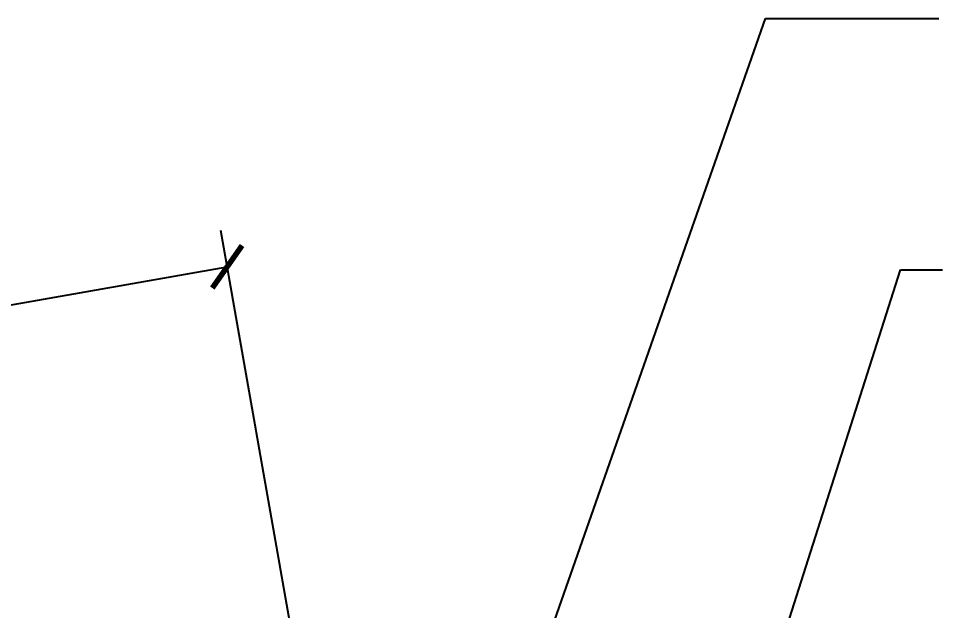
# Model space of a CAD drawing. Header units: inches. Extents: x -33163 to 19162, y -8858 to 30669.
# Drawn here: x -27962.77 to -27956.48, y -480.88 to -476.85 of the extents above; entities that cross this region are included whole.
import ezdxf

# ---------------------------------------------------------------- set-up
doc = ezdxf.new("R2010")
doc.units = ezdxf.units.IN
doc.layers.get('0').update_dxf_attribs({"color": 9, "lineweight": 0})
doc.layers.get('Defpoints').update_dxf_attribs({"color": 254})
doc.layers.add('DIM', color=7, linetype='Continuous')
doc.styles.add('TEXT', font='SIMPLEX.shx', dxfattribs={"width": 0.75, "height": 0.375})
doc.styles.add('TEXT1', font='ROMANS.shx', dxfattribs={"width": 0.75, "height": 0.375})
doc.dimstyles.new('DETAIL', dxfattribs={"dimscale": 4, "dimtxt": 0.375, "dimasz": 0.0625, "dimexe": 0.0625, "dimexo": 0.0625, "dimgap": 0.0625, "dimtad": 1, "dimdec": 4, "dimzin": 3, "dimdsep": 46, "dimlunit": 4, "dimtxsty": 'TEXT1', "dimblk": 'ARCHTICK', "dimcen": 0.0625, "dimclrd": 7, "dimclre": 7, "dimclrt": 2, "dimadec": 0, "dimazin": 0, "dimtfac": 0.6, "dimtdec": 4, "dimtmove": 0, "dimatfit": 3, "dimfxl": 1, "dimfrac": 2, "dimtolj": 1, "dimtzin": 0, "dimarcsym": 0})
doc.dimstyles.new('DETAIL$7', dxfattribs={"dimscale": 4, "dimtxt": 0.375, "dimasz": 0.125, "dimexe": 0.0625, "dimexo": 0.0625, "dimgap": 0.0625, "dimtad": 1, "dimdec": 4, "dimzin": 3, "dimdsep": 46, "dimlunit": 4, "dimtxsty": 'TEXT', "dimblk": 'ARCHTICK', "dimcen": 0.0625, "dimclrd": 7, "dimclre": 7, "dimclrt": 2, "dimadec": 0, "dimazin": 0, "dimtfac": 0.6, "dimtdec": 4, "dimtmove": 0, "dimatfit": 3, "dimfxl": 1, "dimfrac": 2, "dimtolj": 1, "dimtzin": 0, "dimarcsym": 0})

# ---------------------------------------------------------------- blocks, each defined once
blk = doc.blocks.new('_ArchTick')
at = {"color": 0, "linetype": 'ByBlock', "const_width": 0.15}
blk.add_lwpolyline([(-0.5, -0.5), (0.5, 0.5)], dxfattribs=at)
blk = doc.blocks.new('*D349')
at = {"layer": 'Defpoints', "color": 0, "transparency": 16777216}
for p in [(-27961.3492, -478.5423), (-27960.7429, -481.9806), (-27965.5327, -484.7081)]:
    blk.add_point(p, dxfattribs=at)
at = {"layer": 'DIM', "color": 7, "lineweight": -2, "transparency": 16777216}
for p, q in [((-27960.7863, -481.7344), (-27961.3926, -478.2961)), ((-27966.461, -479.4436), (-27961.3492, -478.5423)), ((-27965.5761, -484.4619), (-27966.5044, -479.1974))]:
    blk.add_line(p, q, dxfattribs=at)
at = {"layer": 'DIM', "color": 7, "lineweight": -2, "transparency": 16777216, "xscale": 0.25, "yscale": 0.25, "zscale": 0.25}
for p, rotation in [((-27961.3492, -478.5423), 10.00000000006434), ((-27966.461, -479.4436), 190.0000000000643)]:
    blk.add_blockref('_ArchTick', p, dxfattribs=dict(at, rotation=rotation))
at = {"layer": 'DIM', "color": 2, "transparency": 16777216, "insert": (-27963.9981, -478.4653), "char_height": 0.375, "attachment_point": 5, "rotation": 10, "style": 'TEXT1'}
blk.add_mtext('\\A1;4 1/2"  ', dxfattribs=at)

msp = doc.modelspace()

# ---------------------------------------------------------------- dimensions: what is measured, and where the dimension line sits
at = {"layer": 'DIM'}
dim = msp.add_linear_dim(base=(-27961.34919, -478.54225), p1=(-27965.53269, -484.70809), p2=(-27960.74291, -481.98065), angle=10, text='4 1/2"  ', dimstyle='DETAIL', dxfattribs=at)
dim.commit()
dim.dimension.update_dxf_attribs({"geometry": '*D349', "text_midpoint": (-27963.9981, -478.46535)})

# ---------------------------------------------------------------- leaders
for points in [[(-27959.36496, -481.65553), (-27957.68174, -476.85064), (-27956.50155, -476.85064)], [(-27958.22743, -483.15912), (-27956.76223, -478.56422), (-27956.47615, -478.56422)]]:
    msp.add_leader(points, dimstyle='DETAIL$7')

doc.saveas('drawing.dxf')
